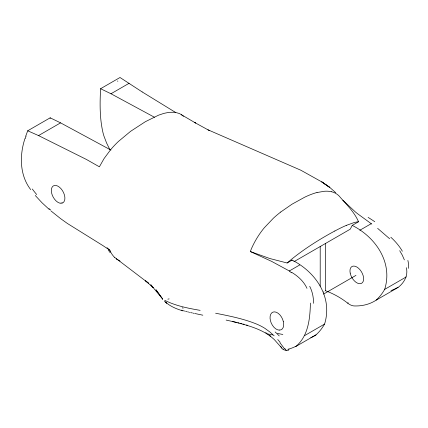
<?xml version="1.0" encoding="UTF-8"?>
<svg xmlns="http://www.w3.org/2000/svg" width="428" height="428" viewBox="0 0 428 428"><rect width="100%" height="100%" fill="white"/><g stroke="black" fill="none" stroke-linecap="round" stroke-linejoin="round"><path stroke-width="0.64" d="M320.203 246.48L320.203 286.214M50.146 118.385L50.178 117.818L60.567 122.863L110.927 150.078M142.149 91.913L120.011 77.5L100.591 88.708C99.815 103.453 99.638 118.422 103.036 132.878A39.916 23.048 60 0 0 103.999 136.206L106.551 142.904L109.809 149.538M325.275 290.649C333.187 293.522 340.961 297.824 347.659 303.126A15.108 8.726 60 0 0 354.363 305.945A102.308 59.069 60 0 0 376.132 300.156L398.158 287.413C404.037 282.86 408.43 275.52 406.306 267.687M376.132 300.146A112.05 64.692 60 0 0 384.67 289.36C393.155 262.519 375.554 237.08 352.228 225.396L350.227 229.194L293.881 261.727M25.001 138.41C19.458 155.091 19.517 175.154 30.693 189.609M324.574 324.055A112.05 64.692 60 0 1 316.035 334.846L295.818 346.498C308.428 336.066 310.065 318.309 310.407 303.078M162.485 298.541L162.453 298.83M25.734 136.125L27.708 130.786L50.178 117.818M289.991 271.336L271.63 261.385L250.278 251.52L251.744 248.015A51.943 29.992 -60 0 1 264.215 227.867L273.46 218.136A91.961 53.093 -60 0 1 280.725 212.031M291.88 260.566L292.131 260.09C315.586 271.994 332.947 296.904 324.585 324.071L304.838 335.472M289.034 349.537L288.424 350.072M323.964 291.762L323.579 292.083M280.725 212.021L291.944 204.236L304.586 197.265A99.756 57.593 -60 0 1 317.041 192.466M27.708 130.786L38.536 135.58L60.567 122.863M100.591 88.708L110.98 93.753L129.09 83.299M250.278 251.52L269.843 258.533L287.113 262.99L292.131 260.09M352.228 225.396L358.536 221.758C354.272 211.742 345.947 204.054 339.185 196.067A47.487 27.419 -60 0 0 332.824 192.102L331.277 191.701M289.333 270.967L299.723 264.964M359.82 230.269L371.226 223.684L371.809 224.095M323.573 294.079L355.968 275.375M384.681 289.376L406.258 276.916M334.814 230.992C319.807 239.081 305.314 248.208 292.014 258.887A54.517 15.226 -41.9 0 0 287.113 262.99M347.659 303.126L348.248 302.837M346.45 225.342L353.63 222.737A58.55 16.35 -41.9 0 1 358.546 221.741M288.274 350.179L286.102 350.5L284.732 348.387M317.03 192.52L324.542 191.252A58.283 33.651 -60 0 1 331.288 191.68M200.144 310.354C188.036 308.267 175.726 305.881 164.678 300.285M215.637 313.221C229.413 315.992 243.334 318.683 256.404 323.985A73.065 64.13 -57.3 0 1 264.927 328.362L269.94 332.042L274.155 335.82M202.835 315.195L194.826 313.499M226.144 320.08L236.572 322.418M193.274 313.162L194.05 313.333M192.498 312.991L190.952 312.643M189.417 312.285L190.182 312.467M237.84 322.723L239.102 323.038M188.646 312.098L187.571 311.83M232.383 321.471C245.554 324.793 259.315 328.099 270.464 336.253L269.153 335.151L274.198 339.468L283.111 349.515M240.37 323.354L241.638 323.68M186.849 311.643L185.779 311.359M242.901 324.017L244.163 324.36M185.062 311.161L184.35 310.953M246.501 325.018L247.668 325.355M183.291 310.969C176.855 309.177 170.43 306.507 165.401 302.018L166.84 303.185L164.47 301.232M182.938 310.519L183.286 310.632M182.071 310.236L181.643 310.091M120.027 261.085L116.667 259.133M207.987 129.818L300.847 170.226L321.861 181.948L329.769 187.411L335.782 192.734M38.536 135.58L86.445 159.462L99.382 166.813L104.1 158.515L110.617 149.73A62.167 35.893 -60 0 1 114.137 145.761A71.503 41.286 -60 0 1 118.46 141.422L130.604 131.321L145.376 121.686L158.531 115.186L163.903 113.372L169.081 112.318L174.763 112.243L179.337 113.49L195.596 123.029L194.382 122.36L209.217 130.492M110.98 93.753L154.449 117.245M175.758 112.559L142.192 91.945M291.864 272.449C297.021 275.621 301.799 279.645 305.057 284.807A28.885 24.653 88.9 0 1 306.978 288.338M110.472 251.477L109.889 250.273L102.848 245.554L67.447 223.507L60.541 218.58L51.109 211.041M181.279 114.576L183.468 116.33M109.889 250.273L107.016 247.694M371.226 223.684L357.476 213.652A154.765 94.192 2.8 0 1 355.277 211.86L342.801 200.176M114.72 257.437L148.463 283.149L145.493 280.757L153.406 287.776L150.822 284.807L162.442 298.739L155.974 289.788L162.742 299.204M377.63 228.343L389.635 238.749M116.56 259.052L116.25 258.812M49.236 209.447L42.008 202.754L35.235 195.462M277.751 339.548L280.18 342.32M281.715 348.119L280.757 346.434M108.273 249.995L110.103 252.595M399.709 250.706L402.24 255.061L404.369 259.898M325.376 243.404L325.376 290.559M334.798 231.018A109.258 30.511 -41.9 0 1 346.477 225.305M117.673 80.929A75.895 35.438 -71.8 0 1 117.828 81.384M50.777 210.143A36.482 6.046 43.6 0 1 49.033 208.645M36.701 194.553A55.405 32.988 44.4 0 1 32.319 189.01M25.311 138.394A79.613 52.628 -53.3 0 1 26.044 136.12M279.249 330.127A9.705 5.971 64.6 0 1 270.426 320.69A9.705 5.971 64.6 0 1 274.717 311.878A9.705 5.971 64.6 0 1 283.363 321.685M279.243 330.047A9.609 5.73 63.9 0 0 283.571 323.012A9.673 5.757 63.4 0 0 283.299 321.674M61.177 203.305A9.71 5.65 61.5 0 1 51.323 190.685A9.71 5.65 61.5 0 1 60.92 188.593A9.71 5.65 61.5 0 1 62.472 203.027M62.418 202.909A9.86 4.959 57.5 0 1 61.044 202.926M398.013 287.236A99.633 59.845 47 0 1 391.021 290.569M295.716 346.343A100.569 55.592 54.1 0 1 287.825 349.275M114.677 257.49A64.762 36.07 -57.9 0 1 110.392 251.557M289.89 271.673A76.414 59.647 73.3 0 1 291.752 272.791M309.712 286.327A29.564 24.348 86.1 0 1 313.473 303.308M407.873 260.422A59.176 36.332 25 0 1 408.638 268.367M390.817 237.224A29.297 12.813 43.2 0 1 402.357 251.231M368.117 217.413A63.874 17.12 45.1 0 1 374.768 221.731M286.252 350.179A15.306 8.207 -47.9 0 1 283.17 349.446M277.537 333.444A153.08 1.514 11.2 0 1 282.838 334.477M265.74 332.219A73.14 63.146 -35.9 0 1 266.141 332.438M167.867 299.156A40.837 3.745 -2.9 0 1 169.135 298.905M162.587 299.274A33.561 2.509 8.5 0 1 162.736 299.204M183.131 308.23A32.844 0.482 25.9 0 1 182.184 307.764M266.168 333.626A159.633 5.618 12 0 1 272.577 334.931M275.124 331.935A52.89 30.072 60.9 0 1 279.222 335.91M279.912 342.796A36.22 17.944 57.5 0 1 284.326 348.702M316.03 334.846A101.992 58.882 60 0 1 310.787 337.671M329.769 187.411L321.861 181.948L329.769 187.411M350.19 273.118A9.678 5.591 60 0 0 361.639 283.277A9.678 5.591 60 0 0 358.573 268.286A9.678 5.591 60 0 0 350.19 273.118"/></g></svg>
